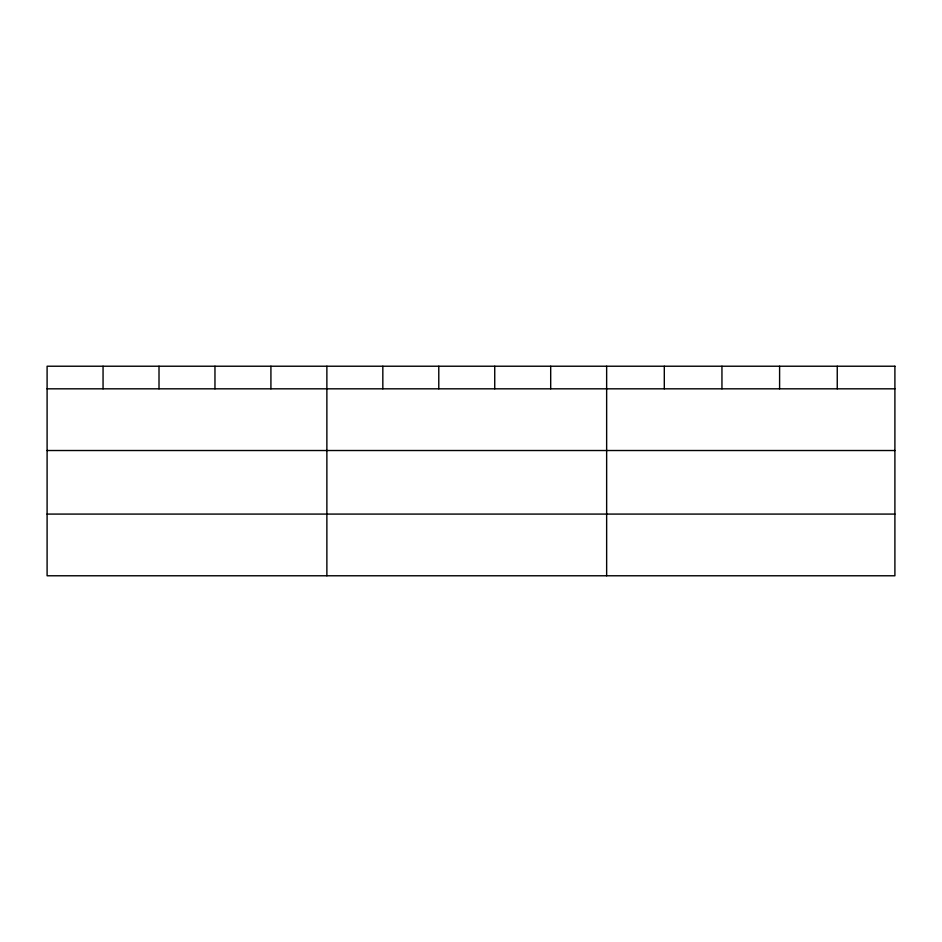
<?xml version="1.0" encoding="UTF-8"?>
<svg xmlns="http://www.w3.org/2000/svg" width="942" height="942" viewBox="0 0 942 942"><rect width="100%" height="100%" fill="white"/><g stroke="black" fill="none" stroke-linecap="round" stroke-linejoin="round"><path stroke-width="1.41" d="M47.1 388.822L894.9 388.822M47.1 450.523L894.9 450.523M47.1 514.085L894.9 514.085M837.25 366.226L837.25 388.822M779.599 366.226L779.599 388.822M721.949 366.226L721.949 388.822M664.298 366.226L664.298 388.822M606.648 366.226L606.648 575.774M550.693 366.226L550.693 388.822M494.738 366.226L494.738 388.822M438.784 366.226L438.784 388.822M382.829 366.226L382.829 388.822M326.874 366.226L326.874 575.774M270.919 366.226L270.919 388.822M214.964 366.226L214.964 388.822M159.01 366.226L159.01 388.822M103.055 366.226L103.055 388.822M894.9 366.226L47.1 366.226L47.1 575.774L894.9 575.774L894.9 366.226"/></g></svg>
